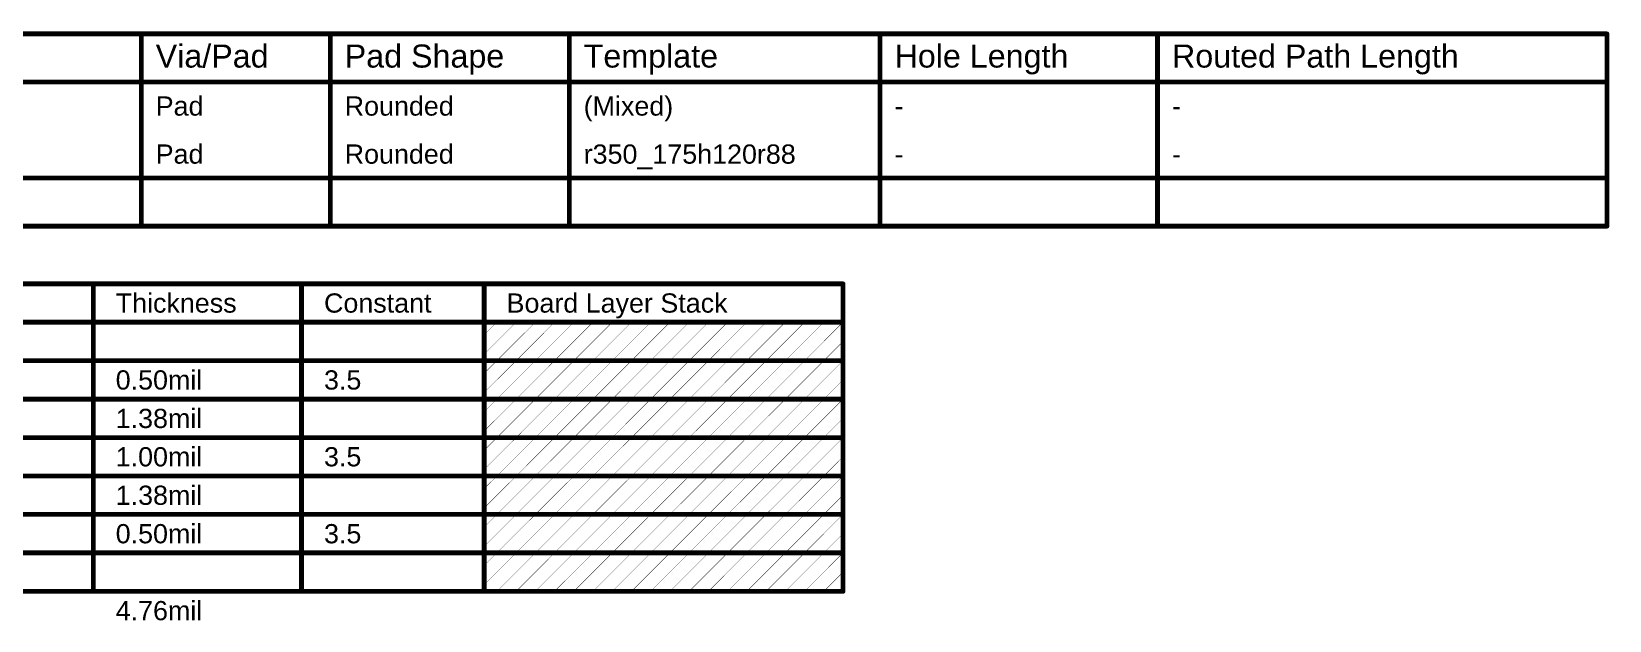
# Model space of a CAD drawing. Header units: inches. Extents: x -18 to 234, y -2 to 78.
# Drawn here: x 108.9 to 234, y 30.9 to 77.6 of the extents above; entities that cross this region are included whole.
import ezdxf

# ---------------------------------------------------------------- set-up
doc = ezdxf.new("R2010")
doc.units = ezdxf.units.IN
doc.layers.add('Drill Drawing', color=1, linetype='Continuous')
doc.layers.add('Fabrication info', color=76, linetype='Continuous')
doc.styles.add('Arial', font='', dxfattribs={"height": 0.2})
doc.styles.get('Arial').set_extended_font_data('Arial')

msp = doc.modelspace()

# ---------------------------------------------------------------- linework, layer by layer
at = {"layer": 'Drill Drawing'}
for points in [[(-5.81, 77.43, 0.381, 0.381, 0), (233.8, 77.43, 0.381, 0.381, 0)], [(117.63, 62.19, 0.381, 0.381, 0), (117.63, 77.43, 0.381, 0.381, 0)], [(132.61, 62.19, 0.381, 0.381, 0), (132.61, 77.43, 0.381, 0.381, 0)], [(151.55, 62.19, 0.381, 0.381, 0), (151.55, 77.43, 0.381, 0.381, 0)], [(176.18, 62.19, 0.381, 0.381, 0), (176.18, 77.43, 0.381, 0.381, 0)], [(198.17, 62.19, 0.381, 0.381, 0), (198.17, 77.43, 0.381, 0.381, 0)], [(233.8, 62.19, 0.381, 0.381, 0), (233.8, 77.43, 0.381, 0.381, 0)], [(-5.81, 73.62, 0.381, 0.381, 0), (233.8, 73.62, 0.381, 0.381, 0)], [(-5.81, 66, 0.381, 0.381, 0), (233.8, 66, 0.381, 0.381, 0)], [(-5.81, 62.19, 0.381, 0.381, 0), (233.8, 62.19, 0.381, 0.381, 0)]]:
    msp.add_lwpolyline(points, format="xyseb", dxfattribs=at)
for points in [[(117.53, 77.43, 0.191, 0.191, 1), (117.72, 77.43, 0.191, 0.191, 1)], [(132.51, 77.43, 0.191, 0.191, 1), (132.7, 77.43, 0.191, 0.191, 1)], [(151.46, 77.43, 0.191, 0.191, 1), (151.65, 77.43, 0.191, 0.191, 1)], [(176.09, 77.43, 0.191, 0.191, 1), (176.28, 77.43, 0.191, 0.191, 1)], [(198.08, 77.43, 0.191, 0.191, 1), (198.27, 77.43, 0.191, 0.191, 1)], [(233.7, 77.43, 0.191, 0.191, 1), (233.89, 77.43, 0.191, 0.191, 1)], [(233.7, 77.43, 0.191, 0.191, 1), (233.89, 77.43, 0.191, 0.191, 1)], [(233.7, 73.62, 0.191, 0.191, 1), (233.89, 73.62, 0.191, 0.191, 1)], [(233.7, 66, 0.191, 0.191, 1), (233.89, 66, 0.191, 0.191, 1)], [(117.53, 62.19, 0.191, 0.191, 1), (117.72, 62.19, 0.191, 0.191, 1)], [(132.51, 62.19, 0.191, 0.191, 1), (132.7, 62.19, 0.191, 0.191, 1)], [(151.46, 62.19, 0.191, 0.191, 1), (151.65, 62.19, 0.191, 0.191, 1)], [(176.09, 62.19, 0.191, 0.191, 1), (176.28, 62.19, 0.191, 0.191, 1)], [(198.08, 62.19, 0.191, 0.191, 1), (198.27, 62.19, 0.191, 0.191, 1)], [(233.7, 62.19, 0.191, 0.191, 1), (233.89, 62.19, 0.191, 0.191, 1)], [(233.7, 62.19, 0.191, 0.191, 1), (233.89, 62.19, 0.191, 0.191, 1)]]:
    msp.add_lwpolyline(points, format="xyseb", close=True, dxfattribs=at)
at = {"layer": 'Fabrication info'}
for points in [[(57.96, 57.61, 0.381, 0.381, 0), (173.24, 57.61, 0.381, 0.381, 0)], [(113.82, 33.23, 0.381, 0.381, 0), (113.82, 57.61, 0.381, 0.381, 0)], [(130.33, 33.23, 0.381, 0.381, 0), (130.33, 57.61, 0.381, 0.381, 0)], [(144.8, 33.23, 0.381, 0.381, 0), (144.8, 57.61, 0.381, 0.381, 0)], [(173.24, 33.23, 0.381, 0.381, 0), (173.24, 57.61, 0.381, 0.381, 0)], [(57.96, 54.57, 0.381, 0.381, 0), (173.24, 54.57, 0.381, 0.381, 0)], [(144.8, 52.03, 0.0254, 0.0254, 0), (147.34, 54.57, 0.0254, 0.0254, 0)], [(144.8, 53.56, 0.0254, 0.0254, 0), (145.81, 54.57, 0.0254, 0.0254, 0)], [(145.81, 51.52, 0.0254, 0.0254, 0), (148.86, 54.57, 0.0254, 0.0254, 0)], [(147.34, 51.52, 0.0254, 0.0254, 0), (150.38, 54.57, 0.0254, 0.0254, 0)], [(148.86, 51.52, 0.0254, 0.0254, 0), (151.91, 54.57, 0.0254, 0.0254, 0)], [(150.38, 51.52, 0.0254, 0.0254, 0), (153.43, 54.57, 0.0254, 0.0254, 0)], [(151.91, 51.52, 0.0254, 0.0254, 0), (154.96, 54.57, 0.0254, 0.0254, 0)], [(153.43, 51.52, 0.0254, 0.0254, 0), (156.48, 54.57, 0.0254, 0.0254, 0)], [(154.96, 51.52, 0.0254, 0.0254, 0), (158, 54.57, 0.0254, 0.0254, 0)], [(156.48, 51.52, 0.0254, 0.0254, 0), (159.53, 54.57, 0.0254, 0.0254, 0)], [(158, 51.52, 0.0254, 0.0254, 0), (161.05, 54.57, 0.0254, 0.0254, 0)], [(159.53, 51.52, 0.0254, 0.0254, 0), (162.58, 54.57, 0.0254, 0.0254, 0)], [(161.05, 51.52, 0.0254, 0.0254, 0), (164.1, 54.57, 0.0254, 0.0254, 0)], [(162.58, 51.52, 0.0254, 0.0254, 0), (165.62, 54.57, 0.0254, 0.0254, 0)], [(164.1, 51.52, 0.0254, 0.0254, 0), (167.15, 54.57, 0.0254, 0.0254, 0)], [(165.62, 51.52, 0.0254, 0.0254, 0), (168.67, 54.57, 0.0254, 0.0254, 0)], [(167.15, 51.52, 0.0254, 0.0254, 0), (170.2, 54.57, 0.0254, 0.0254, 0)], [(168.67, 51.52, 0.0254, 0.0254, 0), (171.72, 54.57, 0.0254, 0.0254, 0)], [(170.2, 51.52, 0.0254, 0.0254, 0), (173.24, 54.57, 0.0254, 0.0254, 0)], [(171.72, 51.52, 0.0254, 0.0254, 0), (173.24, 53.04, 0.0254, 0.0254, 0)], [(91.99, 51.52, 0.381, 0.381, 0), (113.82, 51.52, 0.381, 0.381, 0)], [(113.82, 51.52, 0.381, 0.381, 0), (130.33, 51.52, 0.381, 0.381, 0)], [(130.33, 51.52, 0.381, 0.381, 0), (144.8, 51.52, 0.381, 0.381, 0)], [(144.8, 51.52, 0.381, 0.381, 0), (173.24, 51.52, 0.381, 0.381, 0)], [(144.8, 48.99, 0.0254, 0.0254, 0), (147.34, 51.52, 0.0254, 0.0254, 0)], [(144.8, 50.51, 0.0254, 0.0254, 0), (145.81, 51.52, 0.0254, 0.0254, 0)], [(145.81, 48.47, 0.0254, 0.0254, 0), (148.86, 51.52, 0.0254, 0.0254, 0)], [(147.34, 48.47, 0.0254, 0.0254, 0), (150.38, 51.52, 0.0254, 0.0254, 0)], [(148.86, 48.47, 0.0254, 0.0254, 0), (151.91, 51.52, 0.0254, 0.0254, 0)], [(150.38, 48.47, 0.0254, 0.0254, 0), (153.43, 51.52, 0.0254, 0.0254, 0)], [(151.91, 48.47, 0.0254, 0.0254, 0), (154.96, 51.52, 0.0254, 0.0254, 0)], [(153.43, 48.47, 0.0254, 0.0254, 0), (156.48, 51.52, 0.0254, 0.0254, 0)], [(154.96, 48.47, 0.0254, 0.0254, 0), (158, 51.52, 0.0254, 0.0254, 0)], [(156.48, 48.47, 0.0254, 0.0254, 0), (159.53, 51.52, 0.0254, 0.0254, 0)], [(158, 48.47, 0.0254, 0.0254, 0), (161.05, 51.52, 0.0254, 0.0254, 0)], [(159.53, 48.47, 0.0254, 0.0254, 0), (162.58, 51.52, 0.0254, 0.0254, 0)], [(161.05, 48.47, 0.0254, 0.0254, 0), (164.1, 51.52, 0.0254, 0.0254, 0)], [(162.58, 48.47, 0.0254, 0.0254, 0), (165.62, 51.52, 0.0254, 0.0254, 0)], [(164.1, 48.47, 0.0254, 0.0254, 0), (167.15, 51.52, 0.0254, 0.0254, 0)], [(165.62, 48.47, 0.0254, 0.0254, 0), (168.67, 51.52, 0.0254, 0.0254, 0)], [(167.15, 48.47, 0.0254, 0.0254, 0), (170.2, 51.52, 0.0254, 0.0254, 0)], [(168.67, 48.47, 0.0254, 0.0254, 0), (171.72, 51.52, 0.0254, 0.0254, 0)], [(170.2, 48.47, 0.0254, 0.0254, 0), (173.24, 51.52, 0.0254, 0.0254, 0)], [(171.72, 48.47, 0.0254, 0.0254, 0), (173.24, 49.99, 0.0254, 0.0254, 0)], [(91.99, 48.47, 0.381, 0.381, 0), (113.82, 48.47, 0.381, 0.381, 0)], [(113.82, 48.47, 0.381, 0.381, 0), (130.33, 48.47, 0.381, 0.381, 0)], [(130.33, 48.47, 0.381, 0.381, 0), (144.8, 48.47, 0.381, 0.381, 0)], [(144.8, 48.47, 0.381, 0.381, 0), (173.24, 48.47, 0.381, 0.381, 0)], [(144.8, 45.94, 0.0254, 0.0254, 0), (147.34, 48.47, 0.0254, 0.0254, 0)], [(144.8, 47.46, 0.0254, 0.0254, 0), (145.81, 48.47, 0.0254, 0.0254, 0)], [(145.81, 45.42, 0.0254, 0.0254, 0), (148.86, 48.47, 0.0254, 0.0254, 0)], [(147.34, 45.42, 0.0254, 0.0254, 0), (150.38, 48.47, 0.0254, 0.0254, 0)], [(148.86, 45.42, 0.0254, 0.0254, 0), (151.91, 48.47, 0.0254, 0.0254, 0)], [(150.38, 45.42, 0.0254, 0.0254, 0), (153.43, 48.47, 0.0254, 0.0254, 0)], [(151.91, 45.42, 0.0254, 0.0254, 0), (154.96, 48.47, 0.0254, 0.0254, 0)], [(153.43, 45.42, 0.0254, 0.0254, 0), (156.48, 48.47, 0.0254, 0.0254, 0)], [(154.96, 45.42, 0.0254, 0.0254, 0), (158, 48.47, 0.0254, 0.0254, 0)], [(156.48, 45.42, 0.0254, 0.0254, 0), (159.53, 48.47, 0.0254, 0.0254, 0)], [(158, 45.42, 0.0254, 0.0254, 0), (161.05, 48.47, 0.0254, 0.0254, 0)], [(159.53, 45.42, 0.0254, 0.0254, 0), (162.58, 48.47, 0.0254, 0.0254, 0)], [(161.05, 45.42, 0.0254, 0.0254, 0), (164.1, 48.47, 0.0254, 0.0254, 0)], [(162.58, 45.42, 0.0254, 0.0254, 0), (165.62, 48.47, 0.0254, 0.0254, 0)], [(164.1, 45.42, 0.0254, 0.0254, 0), (167.15, 48.47, 0.0254, 0.0254, 0)], [(165.62, 45.42, 0.0254, 0.0254, 0), (168.67, 48.47, 0.0254, 0.0254, 0)], [(167.15, 45.42, 0.0254, 0.0254, 0), (170.2, 48.47, 0.0254, 0.0254, 0)], [(168.67, 45.42, 0.0254, 0.0254, 0), (171.72, 48.47, 0.0254, 0.0254, 0)], [(170.2, 45.42, 0.0254, 0.0254, 0), (173.24, 48.47, 0.0254, 0.0254, 0)], [(171.72, 45.42, 0.0254, 0.0254, 0), (173.24, 46.95, 0.0254, 0.0254, 0)], [(91.99, 45.42, 0.381, 0.381, 0), (113.82, 45.42, 0.381, 0.381, 0)], [(113.82, 45.42, 0.381, 0.381, 0), (130.33, 45.42, 0.381, 0.381, 0)], [(130.33, 45.42, 0.381, 0.381, 0), (144.8, 45.42, 0.381, 0.381, 0)], [(144.8, 45.42, 0.381, 0.381, 0), (173.24, 45.42, 0.381, 0.381, 0)], [(144.8, 42.89, 0.0254, 0.0254, 0), (147.34, 45.42, 0.0254, 0.0254, 0)], [(144.8, 44.41, 0.0254, 0.0254, 0), (145.81, 45.42, 0.0254, 0.0254, 0)], [(145.81, 42.37, 0.0254, 0.0254, 0), (148.86, 45.42, 0.0254, 0.0254, 0)], [(147.34, 42.37, 0.0254, 0.0254, 0), (150.38, 45.42, 0.0254, 0.0254, 0)], [(148.86, 42.37, 0.0254, 0.0254, 0), (151.91, 45.42, 0.0254, 0.0254, 0)], [(150.38, 42.37, 0.0254, 0.0254, 0), (153.43, 45.42, 0.0254, 0.0254, 0)], [(151.91, 42.37, 0.0254, 0.0254, 0), (154.96, 45.42, 0.0254, 0.0254, 0)], [(153.43, 42.37, 0.0254, 0.0254, 0), (156.48, 45.42, 0.0254, 0.0254, 0)], [(154.96, 42.37, 0.0254, 0.0254, 0), (158, 45.42, 0.0254, 0.0254, 0)], [(156.48, 42.37, 0.0254, 0.0254, 0), (159.53, 45.42, 0.0254, 0.0254, 0)], [(158, 42.37, 0.0254, 0.0254, 0), (161.05, 45.42, 0.0254, 0.0254, 0)], [(159.53, 42.37, 0.0254, 0.0254, 0), (162.58, 45.42, 0.0254, 0.0254, 0)], [(161.05, 42.37, 0.0254, 0.0254, 0), (164.1, 45.42, 0.0254, 0.0254, 0)], [(162.58, 42.37, 0.0254, 0.0254, 0), (165.62, 45.42, 0.0254, 0.0254, 0)], [(164.1, 42.37, 0.0254, 0.0254, 0), (167.15, 45.42, 0.0254, 0.0254, 0)], [(165.62, 42.37, 0.0254, 0.0254, 0), (168.67, 45.42, 0.0254, 0.0254, 0)], [(167.15, 42.37, 0.0254, 0.0254, 0), (170.2, 45.42, 0.0254, 0.0254, 0)], [(168.67, 42.37, 0.0254, 0.0254, 0), (171.72, 45.42, 0.0254, 0.0254, 0)], [(170.2, 42.37, 0.0254, 0.0254, 0), (173.24, 45.42, 0.0254, 0.0254, 0)], [(171.72, 42.37, 0.0254, 0.0254, 0), (173.24, 43.9, 0.0254, 0.0254, 0)], [(91.99, 42.37, 0.381, 0.381, 0), (113.82, 42.37, 0.381, 0.381, 0)], [(113.82, 42.37, 0.381, 0.381, 0), (130.33, 42.37, 0.381, 0.381, 0)], [(130.33, 42.37, 0.381, 0.381, 0), (144.8, 42.37, 0.381, 0.381, 0)], [(144.8, 42.37, 0.381, 0.381, 0), (173.24, 42.37, 0.381, 0.381, 0)], [(144.8, 39.84, 0.0254, 0.0254, 0), (147.34, 42.37, 0.0254, 0.0254, 0)], [(144.8, 41.37, 0.0254, 0.0254, 0), (145.81, 42.37, 0.0254, 0.0254, 0)], [(145.81, 39.33, 0.0254, 0.0254, 0), (148.86, 42.37, 0.0254, 0.0254, 0)], [(147.34, 39.33, 0.0254, 0.0254, 0), (150.38, 42.37, 0.0254, 0.0254, 0)], [(148.86, 39.33, 0.0254, 0.0254, 0), (151.91, 42.37, 0.0254, 0.0254, 0)], [(150.38, 39.33, 0.0254, 0.0254, 0), (153.43, 42.37, 0.0254, 0.0254, 0)], [(151.91, 39.33, 0.0254, 0.0254, 0), (154.96, 42.37, 0.0254, 0.0254, 0)], [(153.43, 39.33, 0.0254, 0.0254, 0), (156.48, 42.37, 0.0254, 0.0254, 0)], [(154.96, 39.33, 0.0254, 0.0254, 0), (158, 42.37, 0.0254, 0.0254, 0)], [(156.48, 39.33, 0.0254, 0.0254, 0), (159.53, 42.37, 0.0254, 0.0254, 0)], [(158, 39.33, 0.0254, 0.0254, 0), (161.05, 42.37, 0.0254, 0.0254, 0)], [(159.53, 39.33, 0.0254, 0.0254, 0), (162.58, 42.37, 0.0254, 0.0254, 0)], [(161.05, 39.33, 0.0254, 0.0254, 0), (164.1, 42.37, 0.0254, 0.0254, 0)], [(162.58, 39.33, 0.0254, 0.0254, 0), (165.62, 42.37, 0.0254, 0.0254, 0)], [(164.1, 39.33, 0.0254, 0.0254, 0), (167.15, 42.37, 0.0254, 0.0254, 0)], [(165.62, 39.33, 0.0254, 0.0254, 0), (168.67, 42.37, 0.0254, 0.0254, 0)], [(167.15, 39.33, 0.0254, 0.0254, 0), (170.2, 42.37, 0.0254, 0.0254, 0)], [(168.67, 39.33, 0.0254, 0.0254, 0), (171.72, 42.37, 0.0254, 0.0254, 0)], [(170.2, 39.33, 0.0254, 0.0254, 0), (173.24, 42.37, 0.0254, 0.0254, 0)], [(171.72, 39.33, 0.0254, 0.0254, 0), (173.24, 40.85, 0.0254, 0.0254, 0)], [(91.99, 39.33, 0.381, 0.381, 0), (113.82, 39.33, 0.381, 0.381, 0)], [(113.82, 39.33, 0.381, 0.381, 0), (130.33, 39.33, 0.381, 0.381, 0)], [(130.33, 39.33, 0.381, 0.381, 0), (144.8, 39.33, 0.381, 0.381, 0)], [(144.8, 39.33, 0.381, 0.381, 0), (173.24, 39.33, 0.381, 0.381, 0)], [(144.8, 36.79, 0.0254, 0.0254, 0), (147.34, 39.33, 0.0254, 0.0254, 0)], [(144.8, 38.32, 0.0254, 0.0254, 0), (145.81, 39.33, 0.0254, 0.0254, 0)], [(145.81, 36.28, 0.0254, 0.0254, 0), (148.86, 39.33, 0.0254, 0.0254, 0)], [(147.34, 36.28, 0.0254, 0.0254, 0), (150.38, 39.33, 0.0254, 0.0254, 0)], [(148.86, 36.28, 0.0254, 0.0254, 0), (151.91, 39.33, 0.0254, 0.0254, 0)], [(150.38, 36.28, 0.0254, 0.0254, 0), (153.43, 39.33, 0.0254, 0.0254, 0)], [(151.91, 36.28, 0.0254, 0.0254, 0), (154.96, 39.33, 0.0254, 0.0254, 0)], [(153.43, 36.28, 0.0254, 0.0254, 0), (156.48, 39.33, 0.0254, 0.0254, 0)], [(154.96, 36.28, 0.0254, 0.0254, 0), (158, 39.33, 0.0254, 0.0254, 0)], [(156.48, 36.28, 0.0254, 0.0254, 0), (159.53, 39.33, 0.0254, 0.0254, 0)], [(158, 36.28, 0.0254, 0.0254, 0), (161.05, 39.33, 0.0254, 0.0254, 0)], [(159.53, 36.28, 0.0254, 0.0254, 0), (162.58, 39.33, 0.0254, 0.0254, 0)], [(161.05, 36.28, 0.0254, 0.0254, 0), (164.1, 39.33, 0.0254, 0.0254, 0)], [(162.58, 36.28, 0.0254, 0.0254, 0), (165.62, 39.33, 0.0254, 0.0254, 0)], [(164.1, 36.28, 0.0254, 0.0254, 0), (167.15, 39.33, 0.0254, 0.0254, 0)], [(165.62, 36.28, 0.0254, 0.0254, 0), (168.67, 39.33, 0.0254, 0.0254, 0)], [(167.15, 36.28, 0.0254, 0.0254, 0), (170.2, 39.33, 0.0254, 0.0254, 0)], [(168.67, 36.28, 0.0254, 0.0254, 0), (171.72, 39.33, 0.0254, 0.0254, 0)], [(170.2, 36.28, 0.0254, 0.0254, 0), (173.24, 39.33, 0.0254, 0.0254, 0)], [(171.72, 36.28, 0.0254, 0.0254, 0), (173.24, 37.8, 0.0254, 0.0254, 0)], [(91.99, 36.28, 0.381, 0.381, 0), (113.82, 36.28, 0.381, 0.381, 0)], [(113.82, 36.28, 0.381, 0.381, 0), (130.33, 36.28, 0.381, 0.381, 0)], [(130.33, 36.28, 0.381, 0.381, 0), (144.8, 36.28, 0.381, 0.381, 0)], [(144.8, 36.28, 0.381, 0.381, 0), (173.24, 36.28, 0.381, 0.381, 0)], [(144.8, 33.75, 0.0254, 0.0254, 0), (147.34, 36.28, 0.0254, 0.0254, 0)], [(144.8, 35.27, 0.0254, 0.0254, 0), (145.81, 36.28, 0.0254, 0.0254, 0)], [(145.81, 33.23, 0.0254, 0.0254, 0), (148.86, 36.28, 0.0254, 0.0254, 0)], [(147.34, 33.23, 0.0254, 0.0254, 0), (150.38, 36.28, 0.0254, 0.0254, 0)], [(148.86, 33.23, 0.0254, 0.0254, 0), (151.91, 36.28, 0.0254, 0.0254, 0)], [(150.38, 33.23, 0.0254, 0.0254, 0), (153.43, 36.28, 0.0254, 0.0254, 0)], [(151.91, 33.23, 0.0254, 0.0254, 0), (154.96, 36.28, 0.0254, 0.0254, 0)], [(153.43, 33.23, 0.0254, 0.0254, 0), (156.48, 36.28, 0.0254, 0.0254, 0)], [(154.96, 33.23, 0.0254, 0.0254, 0), (158, 36.28, 0.0254, 0.0254, 0)], [(156.48, 33.23, 0.0254, 0.0254, 0), (159.53, 36.28, 0.0254, 0.0254, 0)], [(158, 33.23, 0.0254, 0.0254, 0), (161.05, 36.28, 0.0254, 0.0254, 0)], [(159.53, 33.23, 0.0254, 0.0254, 0), (162.58, 36.28, 0.0254, 0.0254, 0)], [(161.05, 33.23, 0.0254, 0.0254, 0), (164.1, 36.28, 0.0254, 0.0254, 0)], [(162.58, 33.23, 0.0254, 0.0254, 0), (165.62, 36.28, 0.0254, 0.0254, 0)], [(164.1, 33.23, 0.0254, 0.0254, 0), (167.15, 36.28, 0.0254, 0.0254, 0)], [(165.62, 33.23, 0.0254, 0.0254, 0), (168.67, 36.28, 0.0254, 0.0254, 0)], [(167.15, 33.23, 0.0254, 0.0254, 0), (170.2, 36.28, 0.0254, 0.0254, 0)], [(168.67, 33.23, 0.0254, 0.0254, 0), (171.72, 36.28, 0.0254, 0.0254, 0)], [(170.2, 33.23, 0.0254, 0.0254, 0), (173.24, 36.28, 0.0254, 0.0254, 0)], [(171.72, 33.23, 0.0254, 0.0254, 0), (173.24, 34.75, 0.0254, 0.0254, 0)], [(91.99, 33.23, 0.381, 0.381, 0), (113.82, 33.23, 0.381, 0.381, 0)], [(113.82, 33.23, 0.381, 0.381, 0), (130.33, 33.23, 0.381, 0.381, 0)], [(130.33, 33.23, 0.381, 0.381, 0), (144.8, 33.23, 0.381, 0.381, 0)], [(144.8, 33.23, 0.381, 0.381, 0), (173.24, 33.23, 0.381, 0.381, 0)]]:
    msp.add_lwpolyline(points, format="xyseb", dxfattribs=at)
for points in [[(113.73, 57.61, 0.191, 0.191, 1), (113.92, 57.61, 0.191, 0.191, 1)], [(130.23, 57.61, 0.191, 0.191, 1), (130.42, 57.61, 0.191, 0.191, 1)], [(144.71, 57.61, 0.191, 0.191, 1), (144.9, 57.61, 0.191, 0.191, 1)], [(173.15, 57.61, 0.191, 0.191, 1), (173.34, 57.61, 0.191, 0.191, 1)], [(173.15, 57.61, 0.191, 0.191, 1), (173.34, 57.61, 0.191, 0.191, 1)], [(145.81, 54.57, 0.0127, 0.0127, 1), (145.82, 54.57, 0.0127, 0.0127, 1)], [(147.33, 54.57, 0.0127, 0.0127, 1), (147.34, 54.57, 0.0127, 0.0127, 1)], [(148.85, 54.57, 0.0127, 0.0127, 1), (148.87, 54.57, 0.0127, 0.0127, 1)], [(150.38, 54.57, 0.0127, 0.0127, 1), (150.39, 54.57, 0.0127, 0.0127, 1)], [(151.9, 54.57, 0.0127, 0.0127, 1), (151.91, 54.57, 0.0127, 0.0127, 1)], [(153.43, 54.57, 0.0127, 0.0127, 1), (153.44, 54.57, 0.0127, 0.0127, 1)], [(154.95, 54.57, 0.0127, 0.0127, 1), (154.96, 54.57, 0.0127, 0.0127, 1)], [(156.47, 54.57, 0.0127, 0.0127, 1), (156.49, 54.57, 0.0127, 0.0127, 1)], [(158, 54.57, 0.0127, 0.0127, 1), (158.01, 54.57, 0.0127, 0.0127, 1)], [(159.52, 54.57, 0.0127, 0.0127, 1), (159.53, 54.57, 0.0127, 0.0127, 1)], [(161.05, 54.57, 0.0127, 0.0127, 1), (161.06, 54.57, 0.0127, 0.0127, 1)], [(162.57, 54.57, 0.0127, 0.0127, 1), (162.58, 54.57, 0.0127, 0.0127, 1)], [(164.09, 54.57, 0.0127, 0.0127, 1), (164.11, 54.57, 0.0127, 0.0127, 1)], [(165.62, 54.57, 0.0127, 0.0127, 1), (165.63, 54.57, 0.0127, 0.0127, 1)], [(167.14, 54.57, 0.0127, 0.0127, 1), (167.15, 54.57, 0.0127, 0.0127, 1)], [(168.67, 54.57, 0.0127, 0.0127, 1), (168.68, 54.57, 0.0127, 0.0127, 1)], [(170.19, 54.57, 0.0127, 0.0127, 1), (170.2, 54.57, 0.0127, 0.0127, 1)], [(171.71, 54.57, 0.0127, 0.0127, 1), (171.73, 54.57, 0.0127, 0.0127, 1)], [(173.15, 54.57, 0.191, 0.191, 1), (173.34, 54.57, 0.191, 0.191, 1)], [(173.24, 54.57, 0.0127, 0.0127, 1), (173.25, 54.57, 0.0127, 0.0127, 1)], [(144.8, 53.56, 0.0127, 0.0127, 1), (144.81, 53.56, 0.0127, 0.0127, 1)], [(173.24, 53.04, 0.0127, 0.0127, 1), (173.25, 53.04, 0.0127, 0.0127, 1)], [(113.73, 51.52, 0.191, 0.191, 1), (113.92, 51.52, 0.191, 0.191, 1)], [(113.73, 51.52, 0.191, 0.191, 1), (113.92, 51.52, 0.191, 0.191, 1)], [(130.23, 51.52, 0.191, 0.191, 1), (130.42, 51.52, 0.191, 0.191, 1)], [(130.23, 51.52, 0.191, 0.191, 1), (130.42, 51.52, 0.191, 0.191, 1)], [(144.71, 51.52, 0.191, 0.191, 1), (144.9, 51.52, 0.191, 0.191, 1)], [(144.71, 51.52, 0.191, 0.191, 1), (144.9, 51.52, 0.191, 0.191, 1)], [(144.8, 52.03, 0.0127, 0.0127, 1), (144.81, 52.03, 0.0127, 0.0127, 1)], [(145.81, 51.52, 0.0127, 0.0127, 1), (145.82, 51.52, 0.0127, 0.0127, 1)], [(145.81, 51.52, 0.0127, 0.0127, 1), (145.82, 51.52, 0.0127, 0.0127, 1)], [(147.33, 51.52, 0.0127, 0.0127, 1), (147.34, 51.52, 0.0127, 0.0127, 1)], [(147.33, 51.52, 0.0127, 0.0127, 1), (147.34, 51.52, 0.0127, 0.0127, 1)], [(148.85, 51.52, 0.0127, 0.0127, 1), (148.87, 51.52, 0.0127, 0.0127, 1)], [(148.85, 51.52, 0.0127, 0.0127, 1), (148.87, 51.52, 0.0127, 0.0127, 1)], [(150.38, 51.52, 0.0127, 0.0127, 1), (150.39, 51.52, 0.0127, 0.0127, 1)], [(150.38, 51.52, 0.0127, 0.0127, 1), (150.39, 51.52, 0.0127, 0.0127, 1)], [(151.9, 51.52, 0.0127, 0.0127, 1), (151.91, 51.52, 0.0127, 0.0127, 1)], [(151.9, 51.52, 0.0127, 0.0127, 1), (151.91, 51.52, 0.0127, 0.0127, 1)], [(153.43, 51.52, 0.0127, 0.0127, 1), (153.44, 51.52, 0.0127, 0.0127, 1)], [(153.43, 51.52, 0.0127, 0.0127, 1), (153.44, 51.52, 0.0127, 0.0127, 1)], [(154.95, 51.52, 0.0127, 0.0127, 1), (154.96, 51.52, 0.0127, 0.0127, 1)], [(154.95, 51.52, 0.0127, 0.0127, 1), (154.96, 51.52, 0.0127, 0.0127, 1)], [(156.47, 51.52, 0.0127, 0.0127, 1), (156.49, 51.52, 0.0127, 0.0127, 1)], [(156.47, 51.52, 0.0127, 0.0127, 1), (156.49, 51.52, 0.0127, 0.0127, 1)], [(158, 51.52, 0.0127, 0.0127, 1), (158.01, 51.52, 0.0127, 0.0127, 1)], [(158, 51.52, 0.0127, 0.0127, 1), (158.01, 51.52, 0.0127, 0.0127, 1)], [(159.52, 51.52, 0.0127, 0.0127, 1), (159.53, 51.52, 0.0127, 0.0127, 1)], [(159.52, 51.52, 0.0127, 0.0127, 1), (159.53, 51.52, 0.0127, 0.0127, 1)], [(161.05, 51.52, 0.0127, 0.0127, 1), (161.06, 51.52, 0.0127, 0.0127, 1)], [(161.05, 51.52, 0.0127, 0.0127, 1), (161.06, 51.52, 0.0127, 0.0127, 1)], [(162.57, 51.52, 0.0127, 0.0127, 1), (162.58, 51.52, 0.0127, 0.0127, 1)], [(162.57, 51.52, 0.0127, 0.0127, 1), (162.58, 51.52, 0.0127, 0.0127, 1)], [(164.09, 51.52, 0.0127, 0.0127, 1), (164.11, 51.52, 0.0127, 0.0127, 1)], [(164.09, 51.52, 0.0127, 0.0127, 1), (164.11, 51.52, 0.0127, 0.0127, 1)], [(165.62, 51.52, 0.0127, 0.0127, 1), (165.63, 51.52, 0.0127, 0.0127, 1)], [(165.62, 51.52, 0.0127, 0.0127, 1), (165.63, 51.52, 0.0127, 0.0127, 1)], [(167.14, 51.52, 0.0127, 0.0127, 1), (167.15, 51.52, 0.0127, 0.0127, 1)], [(167.14, 51.52, 0.0127, 0.0127, 1), (167.15, 51.52, 0.0127, 0.0127, 1)], [(168.67, 51.52, 0.0127, 0.0127, 1), (168.68, 51.52, 0.0127, 0.0127, 1)], [(168.67, 51.52, 0.0127, 0.0127, 1), (168.68, 51.52, 0.0127, 0.0127, 1)], [(170.19, 51.52, 0.0127, 0.0127, 1), (170.2, 51.52, 0.0127, 0.0127, 1)], [(170.19, 51.52, 0.0127, 0.0127, 1), (170.2, 51.52, 0.0127, 0.0127, 1)], [(171.71, 51.52, 0.0127, 0.0127, 1), (171.73, 51.52, 0.0127, 0.0127, 1)], [(171.71, 51.52, 0.0127, 0.0127, 1), (171.73, 51.52, 0.0127, 0.0127, 1)], [(173.15, 51.52, 0.191, 0.191, 1), (173.34, 51.52, 0.191, 0.191, 1)], [(173.24, 51.52, 0.0127, 0.0127, 1), (173.25, 51.52, 0.0127, 0.0127, 1)], [(144.8, 50.51, 0.0127, 0.0127, 1), (144.81, 50.51, 0.0127, 0.0127, 1)], [(144.8, 48.99, 0.0127, 0.0127, 1), (144.81, 48.99, 0.0127, 0.0127, 1)], [(173.24, 49.99, 0.0127, 0.0127, 1), (173.25, 49.99, 0.0127, 0.0127, 1)], [(113.73, 48.47, 0.191, 0.191, 1), (113.92, 48.47, 0.191, 0.191, 1)], [(113.73, 48.47, 0.191, 0.191, 1), (113.92, 48.47, 0.191, 0.191, 1)], [(130.23, 48.47, 0.191, 0.191, 1), (130.42, 48.47, 0.191, 0.191, 1)], [(130.23, 48.47, 0.191, 0.191, 1), (130.42, 48.47, 0.191, 0.191, 1)], [(144.71, 48.47, 0.191, 0.191, 1), (144.9, 48.47, 0.191, 0.191, 1)], [(144.71, 48.47, 0.191, 0.191, 1), (144.9, 48.47, 0.191, 0.191, 1)], [(145.81, 48.47, 0.0127, 0.0127, 1), (145.82, 48.47, 0.0127, 0.0127, 1)], [(145.81, 48.47, 0.0127, 0.0127, 1), (145.82, 48.47, 0.0127, 0.0127, 1)], [(147.33, 48.47, 0.0127, 0.0127, 1), (147.34, 48.47, 0.0127, 0.0127, 1)], [(147.33, 48.47, 0.0127, 0.0127, 1), (147.34, 48.47, 0.0127, 0.0127, 1)], [(148.85, 48.47, 0.0127, 0.0127, 1), (148.87, 48.47, 0.0127, 0.0127, 1)], [(148.85, 48.47, 0.0127, 0.0127, 1), (148.87, 48.47, 0.0127, 0.0127, 1)], [(150.38, 48.47, 0.0127, 0.0127, 1), (150.39, 48.47, 0.0127, 0.0127, 1)], [(150.38, 48.47, 0.0127, 0.0127, 1), (150.39, 48.47, 0.0127, 0.0127, 1)], [(151.9, 48.47, 0.0127, 0.0127, 1), (151.91, 48.47, 0.0127, 0.0127, 1)], [(151.9, 48.47, 0.0127, 0.0127, 1), (151.91, 48.47, 0.0127, 0.0127, 1)], [(153.43, 48.47, 0.0127, 0.0127, 1), (153.44, 48.47, 0.0127, 0.0127, 1)], [(153.43, 48.47, 0.0127, 0.0127, 1), (153.44, 48.47, 0.0127, 0.0127, 1)], [(154.95, 48.47, 0.0127, 0.0127, 1), (154.96, 48.47, 0.0127, 0.0127, 1)], [(154.95, 48.47, 0.0127, 0.0127, 1), (154.96, 48.47, 0.0127, 0.0127, 1)], [(156.47, 48.47, 0.0127, 0.0127, 1), (156.49, 48.47, 0.0127, 0.0127, 1)], [(156.47, 48.47, 0.0127, 0.0127, 1), (156.49, 48.47, 0.0127, 0.0127, 1)], [(158, 48.47, 0.0127, 0.0127, 1), (158.01, 48.47, 0.0127, 0.0127, 1)], [(158, 48.47, 0.0127, 0.0127, 1), (158.01, 48.47, 0.0127, 0.0127, 1)], [(159.52, 48.47, 0.0127, 0.0127, 1), (159.53, 48.47, 0.0127, 0.0127, 1)], [(159.52, 48.47, 0.0127, 0.0127, 1), (159.53, 48.47, 0.0127, 0.0127, 1)], [(161.05, 48.47, 0.0127, 0.0127, 1), (161.06, 48.47, 0.0127, 0.0127, 1)], [(161.05, 48.47, 0.0127, 0.0127, 1), (161.06, 48.47, 0.0127, 0.0127, 1)], [(162.57, 48.47, 0.0127, 0.0127, 1), (162.58, 48.47, 0.0127, 0.0127, 1)], [(162.57, 48.47, 0.0127, 0.0127, 1), (162.58, 48.47, 0.0127, 0.0127, 1)], [(164.09, 48.47, 0.0127, 0.0127, 1), (164.11, 48.47, 0.0127, 0.0127, 1)], [(164.09, 48.47, 0.0127, 0.0127, 1), (164.11, 48.47, 0.0127, 0.0127, 1)], [(165.62, 48.47, 0.0127, 0.0127, 1), (165.63, 48.47, 0.0127, 0.0127, 1)], [(165.62, 48.47, 0.0127, 0.0127, 1), (165.63, 48.47, 0.0127, 0.0127, 1)], [(167.14, 48.47, 0.0127, 0.0127, 1), (167.15, 48.47, 0.0127, 0.0127, 1)], [(167.14, 48.47, 0.0127, 0.0127, 1), (167.15, 48.47, 0.0127, 0.0127, 1)], [(168.67, 48.47, 0.0127, 0.0127, 1), (168.68, 48.47, 0.0127, 0.0127, 1)], [(168.67, 48.47, 0.0127, 0.0127, 1), (168.68, 48.47, 0.0127, 0.0127, 1)], [(170.19, 48.47, 0.0127, 0.0127, 1), (170.2, 48.47, 0.0127, 0.0127, 1)], [(170.19, 48.47, 0.0127, 0.0127, 1), (170.2, 48.47, 0.0127, 0.0127, 1)], [(171.71, 48.47, 0.0127, 0.0127, 1), (171.73, 48.47, 0.0127, 0.0127, 1)], [(171.71, 48.47, 0.0127, 0.0127, 1), (171.73, 48.47, 0.0127, 0.0127, 1)], [(173.15, 48.47, 0.191, 0.191, 1), (173.34, 48.47, 0.191, 0.191, 1)], [(173.24, 48.47, 0.0127, 0.0127, 1), (173.25, 48.47, 0.0127, 0.0127, 1)], [(144.8, 47.46, 0.0127, 0.0127, 1), (144.81, 47.46, 0.0127, 0.0127, 1)], [(173.24, 46.95, 0.0127, 0.0127, 1), (173.25, 46.95, 0.0127, 0.0127, 1)], [(113.73, 45.42, 0.191, 0.191, 1), (113.92, 45.42, 0.191, 0.191, 1)], [(113.73, 45.42, 0.191, 0.191, 1), (113.92, 45.42, 0.191, 0.191, 1)], [(130.23, 45.42, 0.191, 0.191, 1), (130.42, 45.42, 0.191, 0.191, 1)], [(130.23, 45.42, 0.191, 0.191, 1), (130.42, 45.42, 0.191, 0.191, 1)], [(144.71, 45.42, 0.191, 0.191, 1), (144.9, 45.42, 0.191, 0.191, 1)], [(144.71, 45.42, 0.191, 0.191, 1), (144.9, 45.42, 0.191, 0.191, 1)], [(144.8, 45.94, 0.0127, 0.0127, 1), (144.81, 45.94, 0.0127, 0.0127, 1)], [(145.81, 45.42, 0.0127, 0.0127, 1), (145.82, 45.42, 0.0127, 0.0127, 1)], [(145.81, 45.42, 0.0127, 0.0127, 1), (145.82, 45.42, 0.0127, 0.0127, 1)], [(147.33, 45.42, 0.0127, 0.0127, 1), (147.34, 45.42, 0.0127, 0.0127, 1)], [(147.33, 45.42, 0.0127, 0.0127, 1), (147.34, 45.42, 0.0127, 0.0127, 1)], [(148.85, 45.42, 0.0127, 0.0127, 1), (148.87, 45.42, 0.0127, 0.0127, 1)], [(148.85, 45.42, 0.0127, 0.0127, 1), (148.87, 45.42, 0.0127, 0.0127, 1)], [(150.38, 45.42, 0.0127, 0.0127, 1), (150.39, 45.42, 0.0127, 0.0127, 1)], [(150.38, 45.42, 0.0127, 0.0127, 1), (150.39, 45.42, 0.0127, 0.0127, 1)], [(151.9, 45.42, 0.0127, 0.0127, 1), (151.91, 45.42, 0.0127, 0.0127, 1)], [(151.9, 45.42, 0.0127, 0.0127, 1), (151.91, 45.42, 0.0127, 0.0127, 1)], [(153.43, 45.42, 0.0127, 0.0127, 1), (153.44, 45.42, 0.0127, 0.0127, 1)], [(153.43, 45.42, 0.0127, 0.0127, 1), (153.44, 45.42, 0.0127, 0.0127, 1)], [(154.95, 45.42, 0.0127, 0.0127, 1), (154.96, 45.42, 0.0127, 0.0127, 1)], [(154.95, 45.42, 0.0127, 0.0127, 1), (154.96, 45.42, 0.0127, 0.0127, 1)], [(156.47, 45.42, 0.0127, 0.0127, 1), (156.49, 45.42, 0.0127, 0.0127, 1)], [(156.47, 45.42, 0.0127, 0.0127, 1), (156.49, 45.42, 0.0127, 0.0127, 1)], [(158, 45.42, 0.0127, 0.0127, 1), (158.01, 45.42, 0.0127, 0.0127, 1)], [(158, 45.42, 0.0127, 0.0127, 1), (158.01, 45.42, 0.0127, 0.0127, 1)], [(159.52, 45.42, 0.0127, 0.0127, 1), (159.53, 45.42, 0.0127, 0.0127, 1)], [(159.52, 45.42, 0.0127, 0.0127, 1), (159.53, 45.42, 0.0127, 0.0127, 1)], [(161.05, 45.42, 0.0127, 0.0127, 1), (161.06, 45.42, 0.0127, 0.0127, 1)], [(161.05, 45.42, 0.0127, 0.0127, 1), (161.06, 45.42, 0.0127, 0.0127, 1)], [(162.57, 45.42, 0.0127, 0.0127, 1), (162.58, 45.42, 0.0127, 0.0127, 1)], [(162.57, 45.42, 0.0127, 0.0127, 1), (162.58, 45.42, 0.0127, 0.0127, 1)], [(164.09, 45.42, 0.0127, 0.0127, 1), (164.11, 45.42, 0.0127, 0.0127, 1)], [(164.09, 45.42, 0.0127, 0.0127, 1), (164.11, 45.42, 0.0127, 0.0127, 1)], [(165.62, 45.42, 0.0127, 0.0127, 1), (165.63, 45.42, 0.0127, 0.0127, 1)], [(165.62, 45.42, 0.0127, 0.0127, 1), (165.63, 45.42, 0.0127, 0.0127, 1)], [(167.14, 45.42, 0.0127, 0.0127, 1), (167.15, 45.42, 0.0127, 0.0127, 1)], [(167.14, 45.42, 0.0127, 0.0127, 1), (167.15, 45.42, 0.0127, 0.0127, 1)], [(168.67, 45.42, 0.0127, 0.0127, 1), (168.68, 45.42, 0.0127, 0.0127, 1)], [(168.67, 45.42, 0.0127, 0.0127, 1), (168.68, 45.42, 0.0127, 0.0127, 1)], [(170.19, 45.42, 0.0127, 0.0127, 1), (170.2, 45.42, 0.0127, 0.0127, 1)], [(170.19, 45.42, 0.0127, 0.0127, 1), (170.2, 45.42, 0.0127, 0.0127, 1)], [(171.71, 45.42, 0.0127, 0.0127, 1), (171.73, 45.42, 0.0127, 0.0127, 1)], [(171.71, 45.42, 0.0127, 0.0127, 1), (171.73, 45.42, 0.0127, 0.0127, 1)], [(173.15, 45.42, 0.191, 0.191, 1), (173.34, 45.42, 0.191, 0.191, 1)], [(173.24, 45.42, 0.0127, 0.0127, 1), (173.25, 45.42, 0.0127, 0.0127, 1)], [(144.8, 44.41, 0.0127, 0.0127, 1), (144.81, 44.41, 0.0127, 0.0127, 1)], [(173.24, 43.9, 0.0127, 0.0127, 1), (173.25, 43.9, 0.0127, 0.0127, 1)], [(113.73, 42.37, 0.191, 0.191, 1), (113.92, 42.37, 0.191, 0.191, 1)], [(113.73, 42.37, 0.191, 0.191, 1), (113.92, 42.37, 0.191, 0.191, 1)], [(130.23, 42.37, 0.191, 0.191, 1), (130.42, 42.37, 0.191, 0.191, 1)], [(130.23, 42.37, 0.191, 0.191, 1), (130.42, 42.37, 0.191, 0.191, 1)], [(144.71, 42.37, 0.191, 0.191, 1), (144.9, 42.37, 0.191, 0.191, 1)], [(144.71, 42.37, 0.191, 0.191, 1), (144.9, 42.37, 0.191, 0.191, 1)], [(144.8, 42.89, 0.0127, 0.0127, 1), (144.81, 42.89, 0.0127, 0.0127, 1)], [(173.15, 42.37, 0.191, 0.191, 1), (173.34, 42.37, 0.191, 0.191, 1)], [(144.8, 41.37, 0.0127, 0.0127, 1), (144.81, 41.37, 0.0127, 0.0127, 1)], [(145.81, 42.37, 0.0127, 0.0127, 1), (145.82, 42.37, 0.0127, 0.0127, 1)], [(145.81, 42.37, 0.0127, 0.0127, 1), (145.82, 42.37, 0.0127, 0.0127, 1)], [(147.33, 42.37, 0.0127, 0.0127, 1), (147.34, 42.37, 0.0127, 0.0127, 1)], [(147.33, 42.37, 0.0127, 0.0127, 1), (147.34, 42.37, 0.0127, 0.0127, 1)], [(148.85, 42.37, 0.0127, 0.0127, 1), (148.87, 42.37, 0.0127, 0.0127, 1)], [(148.85, 42.37, 0.0127, 0.0127, 1), (148.87, 42.37, 0.0127, 0.0127, 1)], [(150.38, 42.37, 0.0127, 0.0127, 1), (150.39, 42.37, 0.0127, 0.0127, 1)], [(150.38, 42.37, 0.0127, 0.0127, 1), (150.39, 42.37, 0.0127, 0.0127, 1)], [(151.9, 42.37, 0.0127, 0.0127, 1), (151.91, 42.37, 0.0127, 0.0127, 1)], [(151.9, 42.37, 0.0127, 0.0127, 1), (151.91, 42.37, 0.0127, 0.0127, 1)], [(153.43, 42.37, 0.0127, 0.0127, 1), (153.44, 42.37, 0.0127, 0.0127, 1)], [(153.43, 42.37, 0.0127, 0.0127, 1), (153.44, 42.37, 0.0127, 0.0127, 1)], [(154.95, 42.37, 0.0127, 0.0127, 1), (154.96, 42.37, 0.0127, 0.0127, 1)], [(154.95, 42.37, 0.0127, 0.0127, 1), (154.96, 42.37, 0.0127, 0.0127, 1)], [(156.47, 42.37, 0.0127, 0.0127, 1), (156.49, 42.37, 0.0127, 0.0127, 1)], [(156.47, 42.37, 0.0127, 0.0127, 1), (156.49, 42.37, 0.0127, 0.0127, 1)], [(158, 42.37, 0.0127, 0.0127, 1), (158.01, 42.37, 0.0127, 0.0127, 1)], [(158, 42.37, 0.0127, 0.0127, 1), (158.01, 42.37, 0.0127, 0.0127, 1)], [(159.52, 42.37, 0.0127, 0.0127, 1), (159.53, 42.37, 0.0127, 0.0127, 1)], [(159.52, 42.37, 0.0127, 0.0127, 1), (159.53, 42.37, 0.0127, 0.0127, 1)], [(161.05, 42.37, 0.0127, 0.0127, 1), (161.06, 42.37, 0.0127, 0.0127, 1)], [(161.05, 42.37, 0.0127, 0.0127, 1), (161.06, 42.37, 0.0127, 0.0127, 1)], [(162.57, 42.37, 0.0127, 0.0127, 1), (162.58, 42.37, 0.0127, 0.0127, 1)], [(162.57, 42.37, 0.0127, 0.0127, 1), (162.58, 42.37, 0.0127, 0.0127, 1)], [(164.09, 42.37, 0.0127, 0.0127, 1), (164.11, 42.37, 0.0127, 0.0127, 1)], [(164.09, 42.37, 0.0127, 0.0127, 1), (164.11, 42.37, 0.0127, 0.0127, 1)], [(165.62, 42.37, 0.0127, 0.0127, 1), (165.63, 42.37, 0.0127, 0.0127, 1)], [(165.62, 42.37, 0.0127, 0.0127, 1), (165.63, 42.37, 0.0127, 0.0127, 1)], [(167.14, 42.37, 0.0127, 0.0127, 1), (167.15, 42.37, 0.0127, 0.0127, 1)], [(167.14, 42.37, 0.0127, 0.0127, 1), (167.15, 42.37, 0.0127, 0.0127, 1)], [(168.67, 42.37, 0.0127, 0.0127, 1), (168.68, 42.37, 0.0127, 0.0127, 1)], [(168.67, 42.37, 0.0127, 0.0127, 1), (168.68, 42.37, 0.0127, 0.0127, 1)], [(170.19, 42.37, 0.0127, 0.0127, 1), (170.2, 42.37, 0.0127, 0.0127, 1)], [(170.19, 42.37, 0.0127, 0.0127, 1), (170.2, 42.37, 0.0127, 0.0127, 1)], [(171.71, 42.37, 0.0127, 0.0127, 1), (171.73, 42.37, 0.0127, 0.0127, 1)], [(171.71, 42.37, 0.0127, 0.0127, 1), (171.73, 42.37, 0.0127, 0.0127, 1)], [(173.24, 42.37, 0.0127, 0.0127, 1), (173.25, 42.37, 0.0127, 0.0127, 1)], [(173.24, 40.85, 0.0127, 0.0127, 1), (173.25, 40.85, 0.0127, 0.0127, 1)], [(113.73, 39.33, 0.191, 0.191, 1), (113.92, 39.33, 0.191, 0.191, 1)], [(113.73, 39.33, 0.191, 0.191, 1), (113.92, 39.33, 0.191, 0.191, 1)], [(130.23, 39.33, 0.191, 0.191, 1), (130.42, 39.33, 0.191, 0.191, 1)], [(130.23, 39.33, 0.191, 0.191, 1), (130.42, 39.33, 0.191, 0.191, 1)], [(144.71, 39.33, 0.191, 0.191, 1), (144.9, 39.33, 0.191, 0.191, 1)], [(144.71, 39.33, 0.191, 0.191, 1), (144.9, 39.33, 0.191, 0.191, 1)], [(144.8, 39.84, 0.0127, 0.0127, 1), (144.81, 39.84, 0.0127, 0.0127, 1)], [(145.81, 39.33, 0.0127, 0.0127, 1), (145.82, 39.33, 0.0127, 0.0127, 1)], [(145.81, 39.33, 0.0127, 0.0127, 1), (145.82, 39.33, 0.0127, 0.0127, 1)], [(147.33, 39.33, 0.0127, 0.0127, 1), (147.34, 39.33, 0.0127, 0.0127, 1)], [(147.33, 39.33, 0.0127, 0.0127, 1), (147.34, 39.33, 0.0127, 0.0127, 1)], [(148.85, 39.33, 0.0127, 0.0127, 1), (148.87, 39.33, 0.0127, 0.0127, 1)], [(148.85, 39.33, 0.0127, 0.0127, 1), (148.87, 39.33, 0.0127, 0.0127, 1)], [(150.38, 39.33, 0.0127, 0.0127, 1), (150.39, 39.33, 0.0127, 0.0127, 1)], [(150.38, 39.33, 0.0127, 0.0127, 1), (150.39, 39.33, 0.0127, 0.0127, 1)], [(151.9, 39.33, 0.0127, 0.0127, 1), (151.91, 39.33, 0.0127, 0.0127, 1)], [(151.9, 39.33, 0.0127, 0.0127, 1), (151.91, 39.33, 0.0127, 0.0127, 1)], [(153.43, 39.33, 0.0127, 0.0127, 1), (153.44, 39.33, 0.0127, 0.0127, 1)], [(153.43, 39.33, 0.0127, 0.0127, 1), (153.44, 39.33, 0.0127, 0.0127, 1)], [(154.95, 39.33, 0.0127, 0.0127, 1), (154.96, 39.33, 0.0127, 0.0127, 1)], [(154.95, 39.33, 0.0127, 0.0127, 1), (154.96, 39.33, 0.0127, 0.0127, 1)], [(156.47, 39.33, 0.0127, 0.0127, 1), (156.49, 39.33, 0.0127, 0.0127, 1)], [(156.47, 39.33, 0.0127, 0.0127, 1), (156.49, 39.33, 0.0127, 0.0127, 1)], [(158, 39.33, 0.0127, 0.0127, 1), (158.01, 39.33, 0.0127, 0.0127, 1)], [(158, 39.33, 0.0127, 0.0127, 1), (158.01, 39.33, 0.0127, 0.0127, 1)], [(159.52, 39.33, 0.0127, 0.0127, 1), (159.53, 39.33, 0.0127, 0.0127, 1)], [(159.52, 39.33, 0.0127, 0.0127, 1), (159.53, 39.33, 0.0127, 0.0127, 1)], [(161.05, 39.33, 0.0127, 0.0127, 1), (161.06, 39.33, 0.0127, 0.0127, 1)], [(161.05, 39.33, 0.0127, 0.0127, 1), (161.06, 39.33, 0.0127, 0.0127, 1)], [(162.57, 39.33, 0.0127, 0.0127, 1), (162.58, 39.33, 0.0127, 0.0127, 1)], [(162.57, 39.33, 0.0127, 0.0127, 1), (162.58, 39.33, 0.0127, 0.0127, 1)], [(164.09, 39.33, 0.0127, 0.0127, 1), (164.11, 39.33, 0.0127, 0.0127, 1)], [(164.09, 39.33, 0.0127, 0.0127, 1), (164.11, 39.33, 0.0127, 0.0127, 1)], [(165.62, 39.33, 0.0127, 0.0127, 1), (165.63, 39.33, 0.0127, 0.0127, 1)], [(165.62, 39.33, 0.0127, 0.0127, 1), (165.63, 39.33, 0.0127, 0.0127, 1)], [(167.14, 39.33, 0.0127, 0.0127, 1), (167.15, 39.33, 0.0127, 0.0127, 1)], [(167.14, 39.33, 0.0127, 0.0127, 1), (167.15, 39.33, 0.0127, 0.0127, 1)], [(168.67, 39.33, 0.0127, 0.0127, 1), (168.68, 39.33, 0.0127, 0.0127, 1)], [(168.67, 39.33, 0.0127, 0.0127, 1), (168.68, 39.33, 0.0127, 0.0127, 1)], [(170.19, 39.33, 0.0127, 0.0127, 1), (170.2, 39.33, 0.0127, 0.0127, 1)], [(170.19, 39.33, 0.0127, 0.0127, 1), (170.2, 39.33, 0.0127, 0.0127, 1)], [(171.71, 39.33, 0.0127, 0.0127, 1), (171.73, 39.33, 0.0127, 0.0127, 1)], [(171.71, 39.33, 0.0127, 0.0127, 1), (171.73, 39.33, 0.0127, 0.0127, 1)], [(173.15, 39.33, 0.191, 0.191, 1), (173.34, 39.33, 0.191, 0.191, 1)], [(173.24, 39.33, 0.0127, 0.0127, 1), (173.25, 39.33, 0.0127, 0.0127, 1)], [(144.8, 38.32, 0.0127, 0.0127, 1), (144.81, 38.32, 0.0127, 0.0127, 1)], [(173.24, 37.8, 0.0127, 0.0127, 1), (173.25, 37.8, 0.0127, 0.0127, 1)], [(113.73, 36.28, 0.191, 0.191, 1), (113.92, 36.28, 0.191, 0.191, 1)], [(113.73, 36.28, 0.191, 0.191, 1), (113.92, 36.28, 0.191, 0.191, 1)], [(130.23, 36.28, 0.191, 0.191, 1), (130.42, 36.28, 0.191, 0.191, 1)], [(130.23, 36.28, 0.191, 0.191, 1), (130.42, 36.28, 0.191, 0.191, 1)], [(144.71, 36.28, 0.191, 0.191, 1), (144.9, 36.28, 0.191, 0.191, 1)], [(144.71, 36.28, 0.191, 0.191, 1), (144.9, 36.28, 0.191, 0.191, 1)], [(144.8, 36.79, 0.0127, 0.0127, 1), (144.81, 36.79, 0.0127, 0.0127, 1)], [(145.81, 36.28, 0.0127, 0.0127, 1), (145.82, 36.28, 0.0127, 0.0127, 1)], [(145.81, 36.28, 0.0127, 0.0127, 1), (145.82, 36.28, 0.0127, 0.0127, 1)], [(147.33, 36.28, 0.0127, 0.0127, 1), (147.34, 36.28, 0.0127, 0.0127, 1)], [(147.33, 36.28, 0.0127, 0.0127, 1), (147.34, 36.28, 0.0127, 0.0127, 1)], [(148.85, 36.28, 0.0127, 0.0127, 1), (148.87, 36.28, 0.0127, 0.0127, 1)], [(148.85, 36.28, 0.0127, 0.0127, 1), (148.87, 36.28, 0.0127, 0.0127, 1)], [(150.38, 36.28, 0.0127, 0.0127, 1), (150.39, 36.28, 0.0127, 0.0127, 1)], [(150.38, 36.28, 0.0127, 0.0127, 1), (150.39, 36.28, 0.0127, 0.0127, 1)], [(151.9, 36.28, 0.0127, 0.0127, 1), (151.91, 36.28, 0.0127, 0.0127, 1)], [(151.9, 36.28, 0.0127, 0.0127, 1), (151.91, 36.28, 0.0127, 0.0127, 1)], [(153.43, 36.28, 0.0127, 0.0127, 1), (153.44, 36.28, 0.0127, 0.0127, 1)], [(153.43, 36.28, 0.0127, 0.0127, 1), (153.44, 36.28, 0.0127, 0.0127, 1)], [(154.95, 36.28, 0.0127, 0.0127, 1), (154.96, 36.28, 0.0127, 0.0127, 1)], [(154.95, 36.28, 0.0127, 0.0127, 1), (154.96, 36.28, 0.0127, 0.0127, 1)], [(156.47, 36.28, 0.0127, 0.0127, 1), (156.49, 36.28, 0.0127, 0.0127, 1)], [(156.47, 36.28, 0.0127, 0.0127, 1), (156.49, 36.28, 0.0127, 0.0127, 1)], [(158, 36.28, 0.0127, 0.0127, 1), (158.01, 36.28, 0.0127, 0.0127, 1)], [(158, 36.28, 0.0127, 0.0127, 1), (158.01, 36.28, 0.0127, 0.0127, 1)], [(159.52, 36.28, 0.0127, 0.0127, 1), (159.53, 36.28, 0.0127, 0.0127, 1)], [(159.52, 36.28, 0.0127, 0.0127, 1), (159.53, 36.28, 0.0127, 0.0127, 1)], [(161.05, 36.28, 0.0127, 0.0127, 1), (161.06, 36.28, 0.0127, 0.0127, 1)], [(161.05, 36.28, 0.0127, 0.0127, 1), (161.06, 36.28, 0.0127, 0.0127, 1)], [(162.57, 36.28, 0.0127, 0.0127, 1), (162.58, 36.28, 0.0127, 0.0127, 1)], [(162.57, 36.28, 0.0127, 0.0127, 1), (162.58, 36.28, 0.0127, 0.0127, 1)], [(164.09, 36.28, 0.0127, 0.0127, 1), (164.11, 36.28, 0.0127, 0.0127, 1)], [(164.09, 36.28, 0.0127, 0.0127, 1), (164.11, 36.28, 0.0127, 0.0127, 1)], [(165.62, 36.28, 0.0127, 0.0127, 1), (165.63, 36.28, 0.0127, 0.0127, 1)], [(165.62, 36.28, 0.0127, 0.0127, 1), (165.63, 36.28, 0.0127, 0.0127, 1)], [(167.14, 36.28, 0.0127, 0.0127, 1), (167.15, 36.28, 0.0127, 0.0127, 1)], [(167.14, 36.28, 0.0127, 0.0127, 1), (167.15, 36.28, 0.0127, 0.0127, 1)], [(168.67, 36.28, 0.0127, 0.0127, 1), (168.68, 36.28, 0.0127, 0.0127, 1)], [(168.67, 36.28, 0.0127, 0.0127, 1), (168.68, 36.28, 0.0127, 0.0127, 1)], [(170.19, 36.28, 0.0127, 0.0127, 1), (170.2, 36.28, 0.0127, 0.0127, 1)], [(170.19, 36.28, 0.0127, 0.0127, 1), (170.2, 36.28, 0.0127, 0.0127, 1)], [(171.71, 36.28, 0.0127, 0.0127, 1), (171.73, 36.28, 0.0127, 0.0127, 1)], [(171.71, 36.28, 0.0127, 0.0127, 1), (171.73, 36.28, 0.0127, 0.0127, 1)], [(173.15, 36.28, 0.191, 0.191, 1), (173.34, 36.28, 0.191, 0.191, 1)], [(173.24, 36.28, 0.0127, 0.0127, 1), (173.25, 36.28, 0.0127, 0.0127, 1)], [(144.8, 35.27, 0.0127, 0.0127, 1), (144.81, 35.27, 0.0127, 0.0127, 1)], [(173.24, 34.75, 0.0127, 0.0127, 1), (173.25, 34.75, 0.0127, 0.0127, 1)], [(113.73, 33.23, 0.191, 0.191, 1), (113.92, 33.23, 0.191, 0.191, 1)], [(113.73, 33.23, 0.191, 0.191, 1), (113.92, 33.23, 0.191, 0.191, 1)], [(113.73, 33.23, 0.191, 0.191, 1), (113.92, 33.23, 0.191, 0.191, 1)], [(130.23, 33.23, 0.191, 0.191, 1), (130.42, 33.23, 0.191, 0.191, 1)], [(130.23, 33.23, 0.191, 0.191, 1), (130.42, 33.23, 0.191, 0.191, 1)], [(130.23, 33.23, 0.191, 0.191, 1), (130.42, 33.23, 0.191, 0.191, 1)], [(144.71, 33.23, 0.191, 0.191, 1), (144.9, 33.23, 0.191, 0.191, 1)], [(144.71, 33.23, 0.191, 0.191, 1), (144.9, 33.23, 0.191, 0.191, 1)], [(144.71, 33.23, 0.191, 0.191, 1), (144.9, 33.23, 0.191, 0.191, 1)], [(144.8, 33.75, 0.0127, 0.0127, 1), (144.81, 33.75, 0.0127, 0.0127, 1)], [(145.81, 33.23, 0.0127, 0.0127, 1), (145.82, 33.23, 0.0127, 0.0127, 1)], [(147.33, 33.23, 0.0127, 0.0127, 1), (147.34, 33.23, 0.0127, 0.0127, 1)], [(148.85, 33.23, 0.0127, 0.0127, 1), (148.87, 33.23, 0.0127, 0.0127, 1)], [(150.38, 33.23, 0.0127, 0.0127, 1), (150.39, 33.23, 0.0127, 0.0127, 1)], [(151.9, 33.23, 0.0127, 0.0127, 1), (151.91, 33.23, 0.0127, 0.0127, 1)], [(153.43, 33.23, 0.0127, 0.0127, 1), (153.44, 33.23, 0.0127, 0.0127, 1)], [(154.95, 33.23, 0.0127, 0.0127, 1), (154.96, 33.23, 0.0127, 0.0127, 1)], [(156.47, 33.23, 0.0127, 0.0127, 1), (156.49, 33.23, 0.0127, 0.0127, 1)], [(158, 33.23, 0.0127, 0.0127, 1), (158.01, 33.23, 0.0127, 0.0127, 1)], [(159.52, 33.23, 0.0127, 0.0127, 1), (159.53, 33.23, 0.0127, 0.0127, 1)], [(161.05, 33.23, 0.0127, 0.0127, 1), (161.06, 33.23, 0.0127, 0.0127, 1)], [(162.57, 33.23, 0.0127, 0.0127, 1), (162.58, 33.23, 0.0127, 0.0127, 1)], [(164.09, 33.23, 0.0127, 0.0127, 1), (164.11, 33.23, 0.0127, 0.0127, 1)], [(165.62, 33.23, 0.0127, 0.0127, 1), (165.63, 33.23, 0.0127, 0.0127, 1)], [(167.14, 33.23, 0.0127, 0.0127, 1), (167.15, 33.23, 0.0127, 0.0127, 1)], [(168.67, 33.23, 0.0127, 0.0127, 1), (168.68, 33.23, 0.0127, 0.0127, 1)], [(170.19, 33.23, 0.0127, 0.0127, 1), (170.2, 33.23, 0.0127, 0.0127, 1)], [(171.71, 33.23, 0.0127, 0.0127, 1), (171.73, 33.23, 0.0127, 0.0127, 1)], [(173.15, 33.23, 0.191, 0.191, 1), (173.34, 33.23, 0.191, 0.191, 1)], [(173.15, 33.23, 0.191, 0.191, 1), (173.34, 33.23, 0.191, 0.191, 1)]]:
    msp.add_lwpolyline(points, format="xyseb", close=True, dxfattribs=at)

# ---------------------------------------------------------------- texts
at = {"layer": 'Drill Drawing', "style": 'Arial'}
for s, height, p in [('Via/Pad', 1.829, (118.77, 74.76)), ('Pad Shape', 1.829, (133.75, 74.76)), ('Template', 1.829, (152.69, 74.76)), ('Hole Length', 1.8288, (177.33, 74.76)), ('Routed Path Length', 1.8288, (199.32, 74.76)), ('Pad', 1.524, (118.77, 70.95)), ('Rounded', 1.524, (133.75, 70.95)), ('(Mixed)', 1.524, (152.69, 70.95)), ('-', 1.52, (177.33, 70.95)), ('-', 1.52, (199.32, 70.95)), ('Pad', 1.524, (118.77, 67.14)), ('Rounded', 1.524, (133.75, 67.14)), ('r350_175h120r88', 1.524, (152.69, 67.14)), ('-', 1.52, (177.33, 67.14)), ('-', 1.52, (199.32, 67.14))]:
    msp.add_text(s, height=height, dxfattribs=at).set_placement(p)
at = {"layer": 'Fabrication info', "style": 'Arial'}
for s, p in [('Thickness', (115.6, 55.33)), ('Constant', (132.11, 55.33)), ('Board Layer Stack', (146.58, 55.33)), ('0.50mil', (115.6, 49.23)), ('3.5', (132.11, 49.23)), ('1.38mil', (115.6, 46.18)), ('1.00mil', (115.6, 43.14)), ('3.5', (132.11, 43.14)), ('1.38mil', (115.6, 40.09)), ('0.50mil', (115.6, 37.04)), ('3.5', (132.11, 37.04)), ('4.76mil', (115.6, 30.94))]:
    msp.add_text(s, height=1.524, dxfattribs=at).set_placement(p)

doc.saveas('drawing.dxf')
